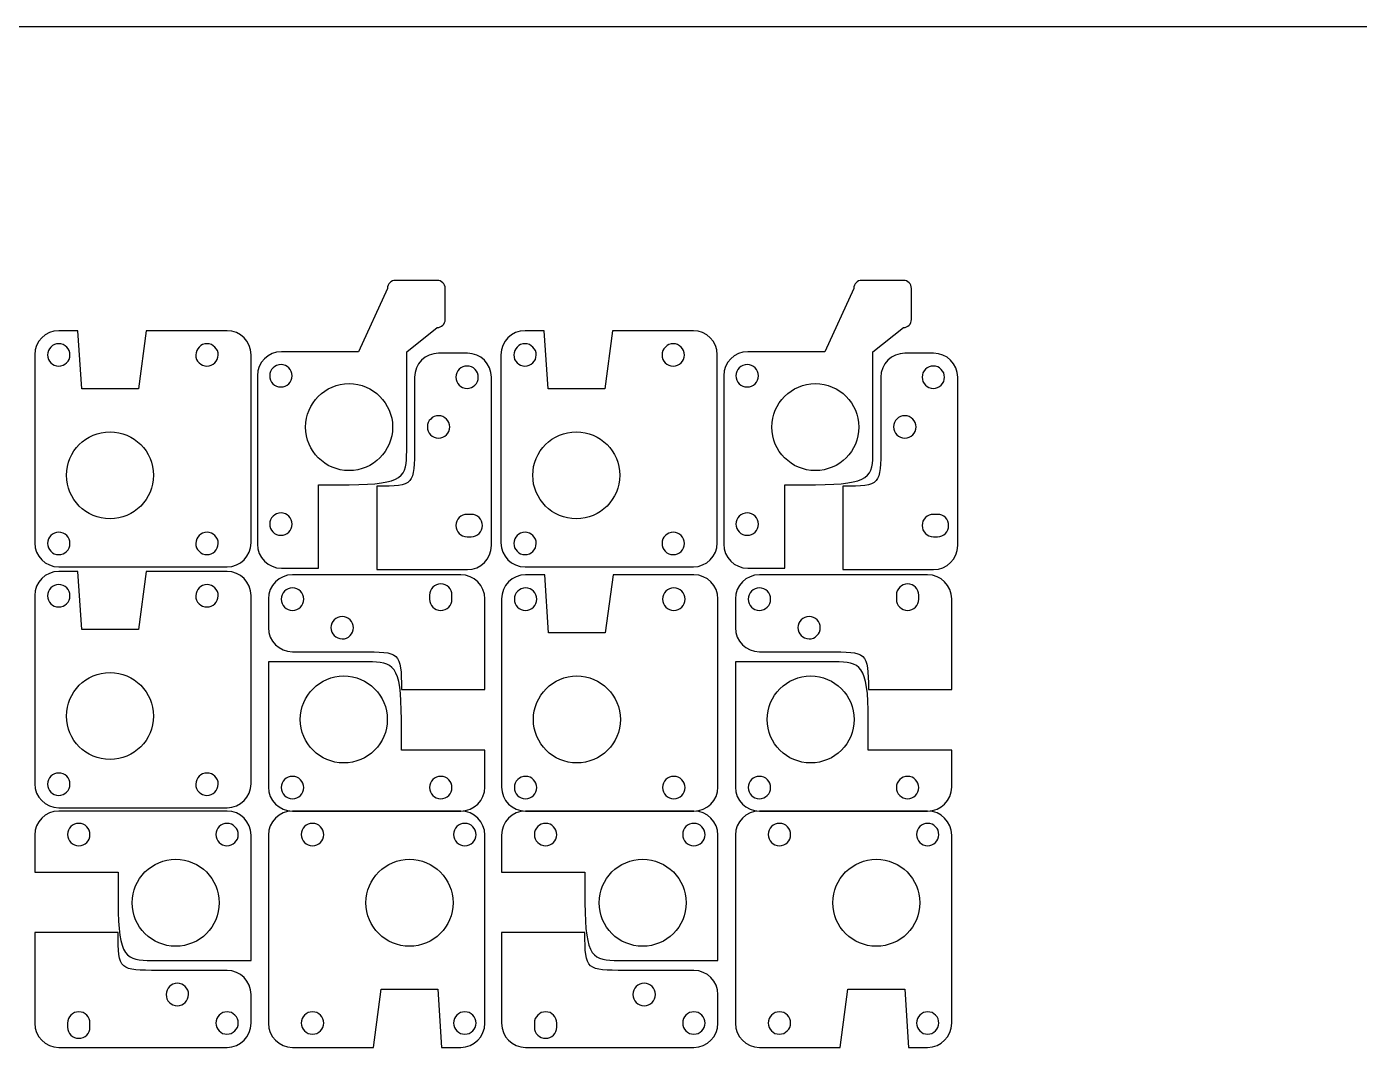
# Model space of a CAD drawing. Header units: millimetres. Extents: x 0 to 610, y -305 to 0.
# Drawn here: x 144.6 to 310.9, y -127.3 to 0 of the extents above; entities that cross this region are included whole.
import ezdxf

# ---------------------------------------------------------------- set-up
doc = ezdxf.new("R2010")
doc.units = ezdxf.units.MM
doc.layers.add('CUTS', color=1, linetype='Continuous', true_color=0xff0000)
doc.layers.add('laser bed referance', color=3, linetype='Continuous', lineweight=25, true_color=0x00ff00)

msp = doc.modelspace()

# ---------------------------------------------------------------- linework, layer by layer
at = {"layer": 'CUTS', "color": 1, "lineweight": 25, "true_color": 0xff0000}
for points in [[(189.65, -32.64), (186.05, -40.54), (176.43, -40.54)], [(195.85, -31.64), (190.65, -31.64)], [(196.85, -36.53), (196.85, -32.64), (196.85, -32.64)], [(247.82, -32.64), (244.22, -40.54), (234.6, -40.54)], [(254.02, -31.64), (248.82, -31.64)], [(255.02, -36.53), (255.02, -32.64), (255.02, -32.64)], [(151.51, -45.17), (151.04, -37.92), (148.64, -37.92)], [(169.64, -37.92), (159.54, -37.92), (158.58, -45.17), (151.51, -45.17), (151.51, -45.17)], [(192.05, -52.94), (192.05, -40.54), (195.85, -37.54)], [(209.68, -45.17), (209.21, -37.92), (206.81, -37.92)], [(227.81, -37.92), (217.71, -37.92), (216.75, -45.17), (209.68, -45.17), (209.68, -45.17)], [(250.22, -52.94), (250.22, -40.54), (254.02, -37.54)], [(145.64, -40.92), (145.64, -64.38)], [(172.64, -64.38), (172.64, -40.92)], [(199.62, -40.73), (196.03, -40.73)], [(203.81, -40.92), (203.81, -64.38)], [(230.8, -64.38), (230.8, -40.92)], [(257.79, -40.73), (254.2, -40.73)], [(173.43, -43.54), (173.43, -64.54)], [(193.03, -43.73), (193.02, -52.32), (193.02, -52.32)], [(202.62, -64.73), (202.62, -43.73)], [(231.6, -43.54), (231.6, -64.54)], [(251.2, -43.73), (251.19, -52.32), (251.19, -52.32)], [(260.79, -64.73), (260.79, -43.73)], [(176.43, -67.54), (181.04, -67.54), (181.04, -57.13), (184.86, -57.13)], [(188.31, -57.33), (188.31, -67.72), (199.62, -67.72)], [(234.6, -67.54), (239.21, -67.54), (239.21, -57.13), (243.03, -57.13)], [(246.48, -57.33), (246.48, -67.72), (257.79, -67.72)], [(200.1, -60.83), (199.59, -60.83)], [(258.27, -60.83), (257.76, -60.83)], [(199.58, -63.63), (200.09, -63.63), (200.09, -63.63)], [(257.75, -63.63), (258.26, -63.63), (258.26, -63.63)], [(148.64, -67.38), (169.64, -67.38)], [(151.51, -75.2), (151.04, -67.95), (148.64, -67.95)], [(169.64, -67.95), (159.54, -67.95), (158.58, -75.2), (151.51, -75.2), (151.51, -75.2)], [(206.81, -67.38), (227.81, -67.38)], [(198.8, -68.37), (177.8, -68.37)], [(209.29, -68.37), (206.88, -68.37)], [(227.88, -68.37), (217.79, -68.37)], [(257.04, -68.37), (236.05, -68.37)], [(145.64, -70.95), (145.64, -94.42)], [(172.64, -94.42), (172.64, -70.95)], [(174.8, -71.37), (174.8, -74.96)], [(191.4, -82.68), (201.8, -82.68), (201.8, -71.37)], [(194.9, -70.89), (194.9, -71.4)], [(197.7, -71.41), (197.7, -70.9), (197.7, -70.9)], [(203.88, -71.37), (203.88, -94.84)], [(230.88, -94.84), (230.88, -71.37)], [(233.05, -71.37), (233.05, -74.96)], [(249.65, -82.68), (260.04, -82.68), (260.04, -71.37)], [(253.14, -70.89), (253.14, -71.4)], [(255.94, -71.41), (255.94, -70.9), (255.94, -70.9)], [(216.82, -75.62), (209.75, -75.62), (209.75, -75.62)], [(177.8, -77.96), (186.39, -77.97), (186.39, -77.97)], [(236.05, -77.96), (244.63, -77.97), (244.63, -77.97)], [(174.8, -79.22), (174.8, -94.84)], [(187.2, -79.22), (174.8, -79.22), (174.8, -79.22)], [(233.05, -79.22), (233.05, -94.84)], [(245.45, -79.22), (233.05, -79.22), (233.05, -79.22)], [(201.8, -94.84), (201.8, -90.23), (191.39, -90.23), (191.39, -86.41)], [(260.04, -94.84), (260.04, -90.23), (249.64, -90.23), (249.64, -86.41)], [(148.64, -97.42), (169.64, -97.42)], [(169.64, -97.84), (148.64, -97.84)], [(198.8, -97.84), (177.8, -97.84)], [(177.8, -97.84), (198.8, -97.84)], [(227.88, -97.84), (206.88, -97.84)], [(206.88, -97.84), (227.88, -97.84)], [(257.04, -97.84), (236.05, -97.84)], [(236.05, -97.84), (257.04, -97.84)], [(145.64, -100.84), (145.64, -105.45), (156.05, -105.45), (156.05, -109.27)], [(172.64, -116.46), (172.64, -100.84)], [(174.8, -100.84), (174.8, -124.31)], [(201.8, -124.31), (201.8, -100.84)], [(203.88, -100.84), (203.88, -105.45), (214.29, -105.45), (214.29, -109.27)], [(230.88, -116.46), (230.88, -100.84)], [(233.05, -100.84), (233.05, -124.31)], [(260.04, -124.31), (260.04, -100.84)], [(156.04, -113), (145.64, -113), (145.64, -124.31)], [(214.28, -113), (203.88, -113), (203.88, -124.31)], [(160.24, -116.46), (172.64, -116.46), (172.64, -116.46)], [(169.64, -117.72), (161.05, -117.71), (161.05, -117.71)], [(218.48, -116.46), (230.88, -116.46), (230.88, -116.46)], [(227.88, -117.72), (219.29, -117.71), (219.29, -117.71)], [(172.64, -124.31), (172.64, -120.72)], [(177.8, -127.31), (187.9, -127.31), (188.86, -120.06), (195.93, -120.06), (195.93, -120.06)], [(195.93, -120.06), (196.4, -127.31), (198.8, -127.31)], [(230.88, -124.31), (230.88, -120.72)], [(236.05, -127.31), (246.14, -127.31), (247.1, -120.06), (254.18, -120.06), (254.18, -120.06)], [(254.18, -120.06), (254.64, -127.31), (257.04, -127.31)], [(149.74, -124.27), (149.74, -124.78), (149.74, -124.78)], [(152.54, -124.79), (152.54, -124.28)], [(207.98, -124.27), (207.98, -124.78), (207.98, -124.78)], [(210.78, -124.79), (210.78, -124.28)], [(148.64, -127.31), (169.64, -127.31)], [(206.88, -127.31), (227.88, -127.31)]]:
    msp.add_lwpolyline(points, dxfattribs=at)
for points in [[(190.65, -31.64), (190.1, -31.64), (189.65, -32.09), (189.65, -32.64)], [(196.85, -32.64), (196.85, -32.09), (196.4, -31.64), (195.85, -31.64)], [(248.82, -31.64), (248.27, -31.64), (247.82, -32.09), (247.82, -32.64)], [(255.02, -32.64), (255.02, -32.09), (254.57, -31.64), (254.02, -31.64)], [(195.85, -37.54), (196.4, -37.54), (196.85, -37.08), (196.85, -36.53)], [(254.02, -37.54), (254.57, -37.54), (255.02, -37.08), (255.02, -36.53)], [(148.64, -37.92), (146.98, -37.92), (145.64, -39.26), (145.64, -40.92)], [(172.64, -40.92), (172.64, -39.26), (171.29, -37.92), (169.64, -37.92)], [(206.81, -37.92), (205.15, -37.92), (203.81, -39.26), (203.81, -40.92)], [(230.8, -40.92), (230.8, -39.26), (229.46, -37.92), (227.81, -37.92)], [(148.64, -39.55), (147.87, -39.55), (147.24, -40.17), (147.24, -40.95)], [(150.04, -40.96), (150.04, -40.18), (149.42, -39.55), (148.64, -39.55)], [(167.14, -39.55), (166.37, -39.55), (165.74, -40.17), (165.74, -40.95)], [(168.54, -40.96), (168.54, -40.18), (167.91, -39.55), (167.14, -39.55)], [(206.81, -39.55), (206.04, -39.55), (205.41, -40.17), (205.41, -40.95)], [(208.21, -40.96), (208.21, -40.18), (207.59, -39.55), (206.81, -39.55)], [(225.31, -39.55), (224.54, -39.55), (223.91, -40.17), (223.91, -40.95)], [(226.71, -40.96), (226.71, -40.18), (226.08, -39.55), (225.31, -39.55)], [(147.24, -40.95), (147.24, -41.72), (147.86, -42.35), (148.63, -42.35)], [(148.63, -42.35), (149.41, -42.35), (150.04, -41.73), (150.04, -40.96)], [(165.74, -40.95), (165.73, -41.72), (166.36, -42.35), (167.13, -42.35)], [(167.13, -42.35), (167.9, -42.35), (168.53, -41.73), (168.54, -40.96)], [(176.43, -40.54), (174.77, -40.54), (173.43, -41.89), (173.43, -43.54)], [(196.03, -40.73), (194.37, -40.73), (193.03, -42.07), (193.03, -43.73)], [(202.62, -43.73), (202.62, -42.07), (201.27, -40.73), (199.62, -40.73)], [(205.41, -40.95), (205.41, -41.72), (206.03, -42.35), (206.8, -42.35)], [(206.8, -42.35), (207.58, -42.35), (208.21, -41.73), (208.21, -40.96)], [(223.91, -40.95), (223.9, -41.72), (224.53, -42.35), (225.3, -42.35)], [(225.3, -42.35), (226.07, -42.35), (226.7, -41.73), (226.71, -40.96)], [(234.6, -40.54), (232.94, -40.54), (231.6, -41.89), (231.6, -43.54)], [(254.2, -40.73), (252.54, -40.73), (251.2, -42.07), (251.2, -43.73)], [(260.79, -43.73), (260.79, -42.07), (259.44, -40.73), (257.79, -40.73)], [(176.37, -42.14), (175.59, -42.14), (174.96, -42.77), (174.96, -43.54)], [(177.76, -43.55), (177.76, -42.78), (177.14, -42.15), (176.37, -42.14)], [(199.58, -42.33), (198.81, -42.33), (198.18, -42.95), (198.18, -43.72)], [(200.98, -43.73), (200.98, -42.96), (200.36, -42.33), (199.58, -42.33)], [(234.54, -42.14), (233.76, -42.14), (233.13, -42.77), (233.13, -43.54)], [(235.93, -43.55), (235.93, -42.78), (235.31, -42.15), (234.54, -42.14)], [(257.76, -42.33), (256.98, -42.33), (256.35, -42.95), (256.35, -43.72)], [(259.15, -43.73), (259.15, -42.96), (258.53, -42.33), (257.76, -42.33)], [(174.96, -43.54), (174.96, -44.31), (175.58, -44.94), (176.36, -44.94)], [(176.36, -44.94), (177.13, -44.95), (177.76, -44.32), (177.76, -43.55)], [(179.44, -49.94), (179.44, -46.95), (181.86, -44.52), (184.86, -44.52)], [(184.86, -44.52), (187.86, -44.52), (190.29, -46.95), (190.29, -49.94)], [(198.18, -43.72), (198.18, -44.5), (198.8, -45.13), (199.58, -45.13)], [(199.58, -45.13), (200.35, -45.13), (200.98, -44.51), (200.98, -43.73)], [(233.13, -43.54), (233.13, -44.31), (233.75, -44.94), (234.53, -44.94)], [(234.53, -44.94), (235.3, -44.95), (235.93, -44.32), (235.93, -43.55)], [(237.61, -49.94), (237.61, -46.95), (240.03, -44.52), (243.03, -44.52)], [(243.03, -44.52), (246.03, -44.52), (248.46, -46.95), (248.46, -49.94)], [(256.35, -43.72), (256.35, -44.5), (256.97, -45.13), (257.74, -45.13)], [(257.74, -45.13), (258.52, -45.13), (259.15, -44.51), (259.15, -43.73)], [(196.03, -48.53), (195.26, -48.53), (194.63, -49.15), (194.63, -49.92)], [(197.42, -49.93), (197.43, -49.16), (196.8, -48.53), (196.03, -48.53)], [(254.2, -48.53), (253.43, -48.53), (252.8, -49.15), (252.8, -49.92)], [(255.59, -49.93), (255.6, -49.16), (254.97, -48.53), (254.2, -48.53)], [(149.61, -55.95), (149.61, -52.96), (152.04, -50.53), (155.04, -50.53)], [(155.04, -50.53), (158.03, -50.53), (160.46, -52.96), (160.46, -55.95)], [(184.86, -55.37), (181.86, -55.37), (179.44, -52.94), (179.44, -49.94)], [(190.29, -49.94), (190.29, -52.94), (187.86, -55.37), (184.86, -55.37)], [(194.63, -49.92), (194.62, -50.7), (195.25, -51.33), (196.02, -51.33)], [(196.02, -51.33), (196.79, -51.33), (197.42, -50.71), (197.42, -49.93)], [(207.78, -55.95), (207.78, -52.96), (210.21, -50.53), (213.21, -50.53)], [(213.21, -50.53), (216.2, -50.53), (218.63, -52.96), (218.63, -55.95)], [(243.03, -55.37), (240.03, -55.37), (237.61, -52.94), (237.61, -49.94)], [(248.46, -49.94), (248.46, -52.94), (246.03, -55.37), (243.03, -55.37)], [(252.8, -49.92), (252.79, -50.7), (253.42, -51.33), (254.19, -51.33)], [(254.19, -51.33), (254.96, -51.33), (255.59, -50.71), (255.59, -49.93)], [(184.86, -57.13), (191.77, -57.13), (192.05, -56.08), (192.05, -52.94)], [(193.02, -52.32), (193.02, -57.12), (193.02, -57.33), (188.31, -57.33)], [(243.03, -57.13), (249.94, -57.13), (250.22, -56.08), (250.22, -52.94)], [(251.19, -52.32), (251.19, -57.12), (251.19, -57.33), (246.48, -57.33)], [(155.04, -61.38), (152.04, -61.38), (149.61, -58.95), (149.61, -55.95)], [(160.46, -55.95), (160.46, -58.95), (158.03, -61.38), (155.04, -61.38)], [(213.21, -61.38), (210.21, -61.38), (207.78, -58.95), (207.78, -55.95)], [(218.63, -55.95), (218.63, -58.95), (216.2, -61.38), (213.21, -61.38)], [(176.37, -60.64), (175.59, -60.64), (174.96, -61.26), (174.96, -62.04)], [(177.76, -62.05), (177.76, -61.27), (177.14, -60.64), (176.37, -60.64)], [(199.59, -60.83), (198.81, -60.82), (198.18, -61.45), (198.18, -62.22)], [(201.49, -62.23), (201.49, -61.46), (200.87, -60.83), (200.1, -60.83)], [(234.54, -60.64), (233.76, -60.64), (233.13, -61.26), (233.13, -62.04)], [(235.93, -62.05), (235.93, -61.27), (235.31, -60.64), (234.54, -60.64)], [(257.76, -60.83), (256.98, -60.82), (256.35, -61.45), (256.35, -62.22)], [(259.66, -62.23), (259.67, -61.46), (259.04, -60.83), (258.27, -60.83)], [(148.64, -63.05), (147.87, -63.05), (147.24, -63.67), (147.24, -64.45)], [(150.04, -64.46), (150.04, -63.68), (149.42, -63.05), (148.64, -63.05)], [(167.14, -63.05), (166.37, -63.05), (165.74, -63.67), (165.74, -64.45)], [(168.54, -64.46), (168.54, -63.68), (167.91, -63.05), (167.14, -63.05)], [(174.96, -62.04), (174.96, -62.81), (175.58, -63.44), (176.36, -63.44)], [(176.36, -63.44), (177.13, -63.44), (177.76, -62.82), (177.76, -62.05)], [(198.18, -62.22), (198.18, -63), (198.8, -63.62), (199.58, -63.63)], [(200.09, -63.63), (200.86, -63.63), (201.49, -63), (201.49, -62.23)], [(206.81, -63.05), (206.04, -63.05), (205.41, -63.67), (205.41, -64.45)], [(208.21, -64.46), (208.21, -63.68), (207.59, -63.05), (206.81, -63.05)], [(225.31, -63.05), (224.54, -63.05), (223.91, -63.67), (223.91, -64.45)], [(226.71, -64.46), (226.71, -63.68), (226.08, -63.05), (225.31, -63.05)], [(233.13, -62.04), (233.13, -62.81), (233.75, -63.44), (234.53, -63.44)], [(234.53, -63.44), (235.3, -63.44), (235.93, -62.82), (235.93, -62.05)], [(256.35, -62.22), (256.35, -63), (256.97, -63.62), (257.75, -63.63)], [(258.26, -63.63), (259.03, -63.63), (259.66, -63), (259.66, -62.23)], [(145.64, -64.38), (145.64, -66.04), (146.98, -67.38), (148.64, -67.38)], [(147.24, -64.45), (147.24, -65.22), (147.86, -65.85), (148.63, -65.85)], [(148.63, -65.85), (149.41, -65.85), (150.04, -65.23), (150.04, -64.46)], [(165.74, -64.45), (165.73, -65.22), (166.36, -65.85), (167.13, -65.85)], [(167.13, -65.85), (167.9, -65.85), (168.53, -65.23), (168.54, -64.46)], [(169.64, -67.38), (171.29, -67.38), (172.64, -66.04), (172.64, -64.38)], [(173.43, -64.54), (173.43, -66.2), (174.77, -67.54), (176.43, -67.54)], [(199.62, -67.72), (201.27, -67.72), (202.62, -66.38), (202.62, -64.73)], [(203.81, -64.38), (203.81, -66.04), (205.15, -67.38), (206.81, -67.38)], [(205.41, -64.45), (205.41, -65.22), (206.03, -65.85), (206.81, -65.85)], [(206.81, -65.85), (207.58, -65.85), (208.21, -65.23), (208.21, -64.46)], [(223.91, -64.45), (223.9, -65.22), (224.53, -65.85), (225.3, -65.85)], [(225.3, -65.85), (226.07, -65.85), (226.7, -65.23), (226.71, -64.46)], [(227.81, -67.38), (229.46, -67.38), (230.8, -66.04), (230.8, -64.38)], [(231.6, -64.54), (231.6, -66.2), (232.94, -67.54), (234.6, -67.54)], [(257.79, -67.72), (259.44, -67.72), (260.79, -66.38), (260.79, -64.73)], [(148.64, -67.95), (146.98, -67.95), (145.64, -69.3), (145.64, -70.95)], [(172.64, -70.95), (172.64, -69.3), (171.29, -67.95), (169.64, -67.95)], [(148.64, -69.59), (147.87, -69.58), (147.24, -70.21), (147.24, -70.98)], [(150.04, -70.99), (150.04, -70.22), (149.42, -69.59), (148.64, -69.59)], [(167.14, -69.59), (166.37, -69.58), (165.74, -70.21), (165.74, -70.98)], [(168.54, -70.99), (168.54, -70.22), (167.91, -69.59), (167.14, -69.59)], [(177.8, -68.37), (176.15, -68.37), (174.8, -69.72), (174.8, -71.37)], [(196.3, -69.5), (195.53, -69.5), (194.9, -70.12), (194.9, -70.89)], [(197.7, -70.9), (197.7, -70.13), (197.08, -69.5), (196.3, -69.5)], [(201.8, -71.37), (201.8, -69.72), (200.46, -68.37), (198.8, -68.37)], [(206.88, -68.37), (205.23, -68.37), (203.88, -69.72), (203.88, -71.37)], [(209.75, -75.62), (209.75, -75.62), (209.29, -68.37), (209.29, -68.37)], [(217.79, -68.37), (217.79, -68.37), (216.82, -75.62), (216.82, -75.62)], [(230.88, -71.37), (230.88, -69.72), (229.54, -68.37), (227.88, -68.37)], [(236.05, -68.37), (234.39, -68.37), (233.05, -69.72), (233.05, -71.37)], [(254.55, -69.5), (253.78, -69.5), (253.15, -70.12), (253.14, -70.89)], [(255.94, -70.9), (255.95, -70.13), (255.32, -69.5), (254.55, -69.5)], [(260.04, -71.37), (260.04, -69.72), (258.7, -68.37), (257.04, -68.37)], [(147.24, -70.98), (147.24, -71.76), (147.86, -72.38), (148.63, -72.38)], [(148.63, -72.38), (149.41, -72.39), (150.04, -71.76), (150.04, -70.99)], [(165.74, -70.98), (165.73, -71.75), (166.36, -72.38), (167.13, -72.38)], [(167.13, -72.38), (167.9, -72.39), (168.53, -71.76), (168.54, -70.99)], [(177.81, -70.01), (177.03, -70.01), (176.41, -70.63), (176.4, -71.4)], [(176.4, -71.4), (176.4, -72.18), (177.02, -72.81), (177.8, -72.81)], [(177.8, -72.81), (178.57, -72.81), (179.2, -72.19), (179.2, -71.41)], [(179.2, -71.41), (179.21, -70.64), (178.58, -70.01), (177.81, -70.01)], [(194.9, -71.4), (194.9, -72.18), (195.52, -72.81), (196.29, -72.81)], [(196.29, -72.81), (197.07, -72.81), (197.7, -72.19), (197.7, -71.41)], [(206.89, -70.01), (206.12, -70.01), (205.49, -70.63), (205.48, -71.4)], [(205.48, -71.4), (205.48, -72.18), (206.11, -72.81), (206.88, -72.81)], [(206.88, -72.81), (207.65, -72.81), (208.28, -72.19), (208.28, -71.41)], [(208.28, -71.41), (208.29, -70.64), (207.66, -70.01), (206.89, -70.01)], [(225.39, -70.01), (224.61, -70.01), (223.98, -70.63), (223.98, -71.4)], [(223.98, -71.4), (223.98, -72.18), (224.6, -72.81), (225.38, -72.81)], [(225.38, -72.81), (226.15, -72.81), (226.78, -72.19), (226.78, -71.41)], [(226.78, -71.41), (226.78, -70.64), (226.16, -70.01), (225.39, -70.01)], [(234.65, -71.4), (234.64, -72.18), (235.27, -72.81), (236.04, -72.81)], [(236.05, -70.01), (235.28, -70.01), (234.65, -70.63), (234.65, -71.4)], [(236.04, -72.81), (236.82, -72.81), (237.45, -72.19), (237.45, -71.41)], [(237.45, -71.41), (237.45, -70.64), (236.83, -70.01), (236.05, -70.01)], [(253.14, -71.4), (253.14, -72.18), (253.77, -72.81), (254.54, -72.81)], [(254.54, -72.81), (255.31, -72.81), (255.94, -72.19), (255.94, -71.41)], [(184.01, -73.57), (183.23, -73.56), (182.6, -74.19), (182.6, -74.96)], [(185.4, -74.97), (185.4, -74.2), (184.78, -73.57), (184.01, -73.57)], [(242.25, -73.57), (241.48, -73.56), (240.85, -74.19), (240.85, -74.96)], [(243.65, -74.97), (243.65, -74.2), (243.02, -73.57), (242.25, -73.57)], [(174.8, -74.96), (174.8, -76.62), (176.15, -77.96), (177.8, -77.96)], [(182.6, -74.96), (182.6, -75.73), (183.22, -76.36), (184, -76.36)], [(184, -76.36), (184.77, -76.37), (185.4, -75.74), (185.4, -74.97)], [(233.05, -74.96), (233.05, -76.62), (234.39, -77.96), (236.05, -77.96)], [(240.85, -74.96), (240.84, -75.73), (241.47, -76.36), (242.24, -76.36)], [(242.24, -76.36), (243.02, -76.37), (243.64, -75.74), (243.65, -74.97)], [(186.39, -77.97), (191.19, -77.97), (191.4, -77.97), (191.4, -82.68)], [(244.63, -77.97), (249.44, -77.97), (249.65, -77.97), (249.65, -82.68)], [(191.39, -86.41), (191.39, -79.5), (190.34, -79.22), (187.2, -79.22)], [(249.64, -86.41), (249.64, -79.5), (248.58, -79.22), (245.45, -79.22)], [(149.61, -85.99), (149.61, -82.99), (152.04, -80.56), (155.04, -80.56)], [(155.04, -80.56), (158.03, -80.56), (160.46, -82.99), (160.46, -85.99)], [(178.78, -86.41), (178.78, -83.41), (181.2, -80.98), (184.2, -80.98)], [(184.2, -80.98), (187.2, -80.98), (189.63, -83.41), (189.63, -86.41)], [(207.86, -86.41), (207.86, -83.41), (210.29, -80.98), (213.28, -80.98)], [(213.28, -80.98), (216.28, -80.98), (218.71, -83.41), (218.71, -86.41)], [(237.02, -86.41), (237.02, -83.41), (239.45, -80.98), (242.45, -80.98)], [(242.45, -80.98), (245.44, -80.98), (247.87, -83.41), (247.87, -86.41)], [(155.04, -91.41), (152.04, -91.41), (149.61, -88.98), (149.61, -85.99)], [(160.46, -85.99), (160.46, -88.98), (158.03, -91.41), (155.04, -91.41)], [(184.2, -91.83), (181.2, -91.83), (178.78, -89.41), (178.78, -86.41)], [(189.63, -86.41), (189.63, -89.41), (187.2, -91.83), (184.2, -91.83)], [(213.28, -91.83), (210.29, -91.83), (207.86, -89.41), (207.86, -86.41)], [(218.71, -86.41), (218.71, -89.41), (216.28, -91.83), (213.28, -91.83)], [(242.45, -91.83), (239.45, -91.83), (237.02, -89.41), (237.02, -86.41)], [(247.87, -86.41), (247.87, -89.41), (245.44, -91.83), (242.45, -91.83)], [(148.64, -93.09), (147.87, -93.08), (147.24, -93.71), (147.24, -94.48)], [(150.04, -94.49), (150.04, -93.72), (149.42, -93.09), (148.64, -93.09)], [(167.14, -93.09), (166.37, -93.08), (165.74, -93.71), (165.74, -94.48)], [(168.54, -94.49), (168.54, -93.72), (167.91, -93.09), (167.14, -93.09)], [(145.64, -94.42), (145.64, -96.07), (146.98, -97.42), (148.64, -97.42)], [(147.24, -94.48), (147.24, -95.26), (147.86, -95.88), (148.63, -95.89)], [(148.63, -95.89), (149.41, -95.89), (150.04, -95.26), (150.04, -94.49)], [(165.74, -94.48), (165.73, -95.26), (166.36, -95.88), (167.13, -95.89)], [(167.13, -95.89), (167.9, -95.89), (168.53, -95.26), (168.54, -94.49)], [(169.64, -97.42), (171.29, -97.42), (172.64, -96.07), (172.64, -94.42)], [(177.81, -93.51), (177.03, -93.51), (176.4, -94.13), (176.4, -94.9)], [(179.2, -94.91), (179.21, -94.14), (178.58, -93.51), (177.81, -93.51)], [(196.3, -93.51), (195.53, -93.51), (194.9, -94.13), (194.9, -94.9)], [(197.7, -94.91), (197.7, -94.14), (197.08, -93.51), (196.3, -93.51)], [(206.89, -93.51), (206.12, -93.51), (205.49, -94.13), (205.48, -94.9)], [(208.28, -94.91), (208.29, -94.14), (207.66, -93.51), (206.89, -93.51)], [(225.39, -93.51), (224.61, -93.51), (223.98, -94.13), (223.98, -94.9)], [(226.78, -94.91), (226.78, -94.14), (226.16, -93.51), (225.39, -93.51)], [(236.05, -93.51), (235.28, -93.51), (234.65, -94.13), (234.65, -94.9)], [(237.45, -94.91), (237.45, -94.14), (236.83, -93.51), (236.05, -93.51)], [(254.55, -93.51), (253.78, -93.51), (253.15, -94.13), (253.14, -94.9)], [(255.94, -94.91), (255.95, -94.14), (255.32, -93.51), (254.55, -93.51)], [(174.8, -94.84), (174.8, -96.5), (176.15, -97.84), (177.8, -97.84)], [(176.4, -94.9), (176.4, -95.68), (177.02, -96.31), (177.8, -96.31)], [(177.8, -96.31), (178.57, -96.31), (179.2, -95.69), (179.2, -94.91)], [(194.9, -94.9), (194.9, -95.68), (195.52, -96.31), (196.29, -96.31)], [(196.29, -96.31), (197.07, -96.31), (197.7, -95.69), (197.7, -94.91)], [(198.8, -97.84), (200.46, -97.84), (201.8, -96.5), (201.8, -94.84)], [(203.88, -94.84), (203.88, -96.5), (205.23, -97.84), (206.88, -97.84)], [(205.48, -94.9), (205.48, -95.68), (206.11, -96.31), (206.88, -96.31)], [(206.88, -96.31), (207.65, -96.31), (208.28, -95.69), (208.28, -94.91)], [(223.98, -94.9), (223.98, -95.68), (224.6, -96.31), (225.38, -96.31)], [(225.38, -96.31), (226.15, -96.31), (226.78, -95.69), (226.78, -94.91)], [(227.88, -97.84), (229.54, -97.84), (230.88, -96.5), (230.88, -94.84)], [(233.05, -94.84), (233.05, -96.5), (234.39, -97.84), (236.05, -97.84)], [(234.65, -94.9), (234.64, -95.68), (235.27, -96.31), (236.04, -96.31)], [(236.04, -96.31), (236.82, -96.31), (237.45, -95.69), (237.45, -94.91)], [(253.14, -94.9), (253.14, -95.68), (253.77, -96.31), (254.54, -96.31)], [(254.54, -96.31), (255.31, -96.31), (255.94, -95.69), (255.94, -94.91)], [(257.04, -97.84), (258.7, -97.84), (260.04, -96.5), (260.04, -94.84)], [(148.64, -97.84), (146.98, -97.84), (145.64, -99.18), (145.64, -100.84)], [(172.64, -100.84), (172.64, -99.18), (171.29, -97.84), (169.64, -97.84)], [(177.8, -97.84), (176.15, -97.84), (174.8, -99.18), (174.8, -100.84)], [(201.8, -100.84), (201.8, -99.18), (200.46, -97.84), (198.8, -97.84)], [(206.88, -97.84), (205.23, -97.84), (203.88, -99.18), (203.88, -100.84)], [(230.88, -100.84), (230.88, -99.18), (229.54, -97.84), (227.88, -97.84)], [(236.05, -97.84), (234.39, -97.84), (233.05, -99.18), (233.05, -100.84)], [(260.04, -100.84), (260.04, -99.18), (258.7, -97.84), (257.04, -97.84)], [(151.14, -99.37), (150.37, -99.37), (149.74, -99.99), (149.74, -100.77)], [(152.54, -100.78), (152.54, -100), (151.92, -99.37), (151.14, -99.37)], [(169.64, -99.37), (168.87, -99.37), (168.24, -99.99), (168.24, -100.77)], [(171.04, -100.78), (171.04, -100), (170.41, -99.37), (169.64, -99.37)], [(180.31, -99.37), (179.53, -99.37), (178.9, -99.99), (178.9, -100.77)], [(181.7, -100.78), (181.71, -100), (181.08, -99.37), (180.31, -99.37)], [(199.3, -99.37), (198.53, -99.37), (197.9, -99.99), (197.9, -100.77)], [(200.7, -100.78), (200.7, -100), (200.08, -99.37), (199.3, -99.37)], [(209.39, -99.37), (208.61, -99.37), (207.99, -99.99), (207.98, -100.77)], [(210.78, -100.78), (210.79, -100), (210.16, -99.37), (209.39, -99.37)], [(227.89, -99.37), (227.11, -99.37), (226.48, -99.99), (226.48, -100.77)], [(229.28, -100.78), (229.28, -100), (228.66, -99.37), (227.89, -99.37)], [(238.55, -99.37), (237.78, -99.37), (237.15, -99.99), (237.15, -100.77)], [(239.95, -100.78), (239.95, -100), (239.33, -99.37), (238.55, -99.37)], [(257.05, -99.37), (256.28, -99.37), (255.65, -99.99), (255.65, -100.77)], [(258.44, -100.78), (258.45, -100), (257.82, -99.37), (257.05, -99.37)], [(149.74, -100.77), (149.74, -101.54), (150.36, -102.17), (151.14, -102.17)], [(151.14, -102.17), (151.91, -102.17), (152.54, -101.55), (152.54, -100.78)], [(168.24, -100.77), (168.23, -101.54), (168.86, -102.17), (169.63, -102.17)], [(169.63, -102.17), (170.4, -102.17), (171.03, -101.55), (171.04, -100.78)], [(178.9, -100.77), (178.9, -101.54), (179.52, -102.17), (180.3, -102.17)], [(180.3, -102.17), (181.07, -102.17), (181.7, -101.55), (181.7, -100.78)], [(197.9, -100.77), (197.9, -101.54), (198.52, -102.17), (199.3, -102.17)], [(199.3, -102.17), (200.07, -102.17), (200.7, -101.55), (200.7, -100.78)], [(207.98, -100.77), (207.98, -101.54), (208.61, -102.17), (209.38, -102.17)], [(209.38, -102.17), (210.15, -102.17), (210.78, -101.55), (210.78, -100.78)], [(226.48, -100.77), (226.48, -101.54), (227.1, -102.17), (227.88, -102.17)], [(227.88, -102.17), (228.65, -102.17), (229.28, -101.55), (229.28, -100.78)], [(237.15, -100.77), (237.14, -101.54), (237.77, -102.17), (238.54, -102.17)], [(238.54, -102.17), (239.32, -102.17), (239.95, -101.55), (239.95, -100.78)], [(255.65, -100.77), (255.64, -101.54), (256.27, -102.17), (257.04, -102.17)], [(257.04, -102.17), (257.81, -102.17), (258.44, -101.55), (258.44, -100.78)], [(157.81, -109.27), (157.81, -106.27), (160.24, -103.85), (163.24, -103.85)], [(163.24, -103.85), (166.23, -103.85), (168.66, -106.27), (168.66, -109.27)], [(186.97, -109.27), (186.97, -106.27), (189.4, -103.85), (192.4, -103.85)], [(192.4, -103.85), (195.4, -103.85), (197.83, -106.27), (197.83, -109.27)], [(216.06, -109.27), (216.06, -106.27), (218.49, -103.85), (221.48, -103.85)], [(221.48, -103.85), (224.48, -103.85), (226.91, -106.27), (226.91, -109.27)], [(245.22, -109.27), (245.22, -106.27), (247.65, -103.85), (250.65, -103.85)], [(250.65, -103.85), (253.64, -103.85), (256.07, -106.27), (256.07, -109.27)], [(156.05, -109.27), (156.05, -116.18), (157.1, -116.46), (160.24, -116.46)], [(163.24, -114.7), (160.24, -114.7), (157.81, -112.27), (157.81, -109.27)], [(168.66, -109.27), (168.66, -112.27), (166.23, -114.7), (163.24, -114.7)], [(192.4, -114.7), (189.4, -114.7), (186.97, -112.27), (186.97, -109.27)], [(197.83, -109.27), (197.83, -112.27), (195.4, -114.7), (192.4, -114.7)], [(214.29, -109.27), (214.29, -116.18), (215.34, -116.46), (218.48, -116.46)], [(221.48, -114.7), (218.49, -114.7), (216.06, -112.27), (216.06, -109.27)], [(226.91, -109.27), (226.91, -112.27), (224.48, -114.7), (221.48, -114.7)], [(250.65, -114.7), (247.65, -114.7), (245.22, -112.27), (245.22, -109.27)], [(256.07, -109.27), (256.07, -112.27), (253.64, -114.7), (250.65, -114.7)], [(161.05, -117.71), (156.25, -117.71), (156.04, -117.71), (156.04, -113)], [(219.29, -117.71), (214.49, -117.71), (214.28, -117.71), (214.28, -113)], [(172.64, -120.72), (172.64, -119.06), (171.29, -117.72), (169.64, -117.72)], [(230.88, -120.72), (230.88, -119.06), (229.54, -117.72), (227.88, -117.72)], [(163.44, -119.32), (162.67, -119.31), (162.04, -119.94), (162.04, -120.71)], [(164.84, -120.72), (164.84, -119.95), (164.21, -119.32), (163.44, -119.32)], [(221.69, -119.32), (220.91, -119.31), (220.28, -119.94), (220.28, -120.71)], [(223.08, -120.72), (223.09, -119.95), (222.46, -119.32), (221.69, -119.32)], [(162.04, -120.71), (162.03, -121.48), (162.66, -122.11), (163.43, -122.11)], [(163.43, -122.11), (164.21, -122.12), (164.83, -121.49), (164.84, -120.72)], [(220.28, -120.71), (220.28, -121.48), (220.9, -122.11), (221.68, -122.11)], [(221.68, -122.11), (222.45, -122.12), (223.08, -121.49), (223.08, -120.72)], [(151.14, -122.87), (150.37, -122.87), (149.74, -123.49), (149.74, -124.27)], [(152.54, -124.28), (152.54, -123.5), (151.92, -122.87), (151.14, -122.87)], [(169.64, -122.87), (168.87, -122.87), (168.24, -123.49), (168.24, -124.27)], [(171.04, -124.28), (171.04, -123.5), (170.41, -122.87), (169.64, -122.87)], [(180.31, -122.87), (179.53, -122.87), (178.9, -123.49), (178.9, -124.27)], [(181.7, -124.28), (181.71, -123.5), (181.08, -122.87), (180.31, -122.87)], [(199.31, -122.87), (198.53, -122.87), (197.9, -123.49), (197.9, -124.27)], [(200.7, -124.28), (200.7, -123.5), (200.08, -122.87), (199.31, -122.87)], [(209.39, -122.87), (208.61, -122.87), (207.99, -123.49), (207.98, -124.27)], [(210.78, -124.28), (210.79, -123.5), (210.16, -122.87), (209.39, -122.87)], [(227.89, -122.87), (227.11, -122.87), (226.48, -123.49), (226.48, -124.27)], [(229.28, -124.28), (229.28, -123.5), (228.66, -122.87), (227.89, -122.87)], [(238.55, -122.87), (237.78, -122.87), (237.15, -123.49), (237.15, -124.27)], [(239.95, -124.28), (239.95, -123.5), (239.33, -122.87), (238.55, -122.87)], [(257.05, -122.87), (256.28, -122.87), (255.65, -123.49), (255.65, -124.27)], [(258.44, -124.28), (258.45, -123.5), (257.82, -122.87), (257.05, -122.87)], [(145.64, -124.31), (145.64, -125.96), (146.98, -127.31), (148.64, -127.31)], [(168.24, -124.27), (168.23, -125.04), (168.86, -125.67), (169.63, -125.67)], [(169.63, -125.67), (170.4, -125.67), (171.03, -125.05), (171.04, -124.28)], [(169.64, -127.31), (171.29, -127.31), (172.64, -125.96), (172.64, -124.31)], [(174.8, -124.31), (174.8, -125.96), (176.15, -127.31), (177.8, -127.31)], [(178.9, -124.27), (178.9, -125.04), (179.52, -125.67), (180.3, -125.67)], [(180.3, -125.67), (181.07, -125.67), (181.7, -125.05), (181.7, -124.28)], [(197.9, -124.27), (197.9, -125.04), (198.52, -125.67), (199.3, -125.67)], [(198.8, -127.31), (200.46, -127.31), (201.8, -125.96), (201.8, -124.31)], [(199.3, -125.67), (200.07, -125.67), (200.7, -125.05), (200.7, -124.28)], [(203.88, -124.31), (203.88, -125.96), (205.23, -127.31), (206.88, -127.31)], [(226.48, -124.27), (226.48, -125.04), (227.1, -125.67), (227.88, -125.67)], [(227.88, -125.67), (228.65, -125.67), (229.28, -125.05), (229.28, -124.28)], [(227.88, -127.31), (229.54, -127.31), (230.88, -125.96), (230.88, -124.31)], [(233.05, -124.31), (233.05, -125.96), (234.39, -127.31), (236.05, -127.31)], [(237.15, -124.27), (237.14, -125.04), (237.77, -125.67), (238.54, -125.67)], [(238.54, -125.67), (239.32, -125.67), (239.94, -125.05), (239.95, -124.28)], [(255.65, -124.27), (255.64, -125.04), (256.27, -125.67), (257.04, -125.67)], [(257.04, -125.67), (257.81, -125.67), (258.44, -125.05), (258.44, -124.28)], [(257.04, -127.31), (258.7, -127.31), (260.04, -125.96), (260.04, -124.31)], [(149.74, -124.78), (149.74, -125.55), (150.36, -126.18), (151.13, -126.18)], [(151.13, -126.18), (151.91, -126.18), (152.54, -125.56), (152.54, -124.79)], [(207.98, -124.78), (207.98, -125.55), (208.61, -126.18), (209.38, -126.18)], [(209.38, -126.18), (210.15, -126.18), (210.78, -125.56), (210.78, -124.79)]]:
    msp.add_open_spline(points, degree=3, dxfattribs=at)
at = {"layer": 'laser bed referance'}
for q in [(304.8, 0), (609.6, 0)]:
    msp.add_line((0, 0), q, dxfattribs=at)

doc.saveas('drawing.dxf')
